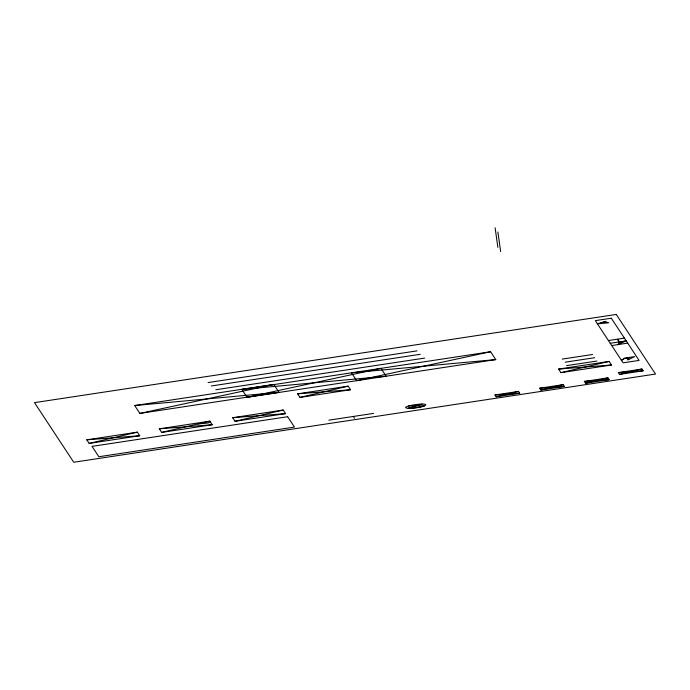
<?xml version="1.0" encoding="UTF-8"?>
<svg xmlns="http://www.w3.org/2000/svg" width="690" height="690" viewBox="0 0 690 690"><rect width="100%" height="100%" fill="white"/><g stroke="black" fill="none" stroke-linecap="round" stroke-linejoin="round"><path stroke-width="1.03" d="M628.883 358.947L627.667 359.921L634.766 356.609L627.538 357.687L628.883 358.947L625.839 358.162L628.978 357.601L624.83 358.136L621.448 360.335L624.726 358.265M210.347 421.875L208.302 422.97L197.814 423.971M604.535 321.644L605.829 321.411L599.205 323.714L608.796 322.782L604.535 321.644L597.437 323.852M626.218 340.86L617.628 344.655L619.784 342.309L617.645 339.325L618.982 342.481L626.218 340.86L610.227 343.284M422.142 404.055L408.195 408.273A10.333 1.561 -8 0 0 422.66 406.341A10.333 1.561 -8 0 0 423.013 404.064A10.333 1.561 -8 0 0 408.549 405.996A10.867 1.647 -8 0 0 408.92 408.29A10.867 1.647 -8 0 0 424.143 406.143M496.136 396.776L518.552 391.411L519.725 393.197L496.136 396.776L494.963 394.982L518.552 391.411M540.831 389.997L563.238 384.632L564.411 386.426L540.831 389.997L539.649 388.211L563.238 384.632M619.577 374.385L641.985 369.021L643.166 370.806L619.577 374.385L618.404 372.6L641.985 369.021M585.517 383.226L607.925 377.861L609.098 379.647L585.517 383.226L584.335 381.432L607.925 377.861M89.148 443.403L137.362 432.156L139.716 435.735L89.148 443.403L86.793 439.823L137.362 432.156M299.969 397.406L348.183 386.159L350.537 389.738L299.969 397.406L297.614 393.826L348.183 386.159M161.658 432.406L209.872 421.159L212.227 424.738L161.658 432.406L159.304 428.826L209.872 421.159M235.014 421.288L283.228 410.041L285.582 413.621L235.014 421.288L232.659 417.709L283.228 410.041M560.944 372.66L609.158 361.413L611.513 364.993L560.944 372.66L558.59 369.081L609.158 361.413M139.88 413.413L273.818 384.459L278.993 392.325L139.88 413.413L134.705 405.548L273.818 384.459M247.046 397.302L380.975 368.339L386.159 376.214L241.862 389.436L247.046 397.302L495.765 359.594L490.59 351.728L241.862 389.436M490.59 351.728L356.652 380.682L351.477 372.816L495.765 359.594M208.087 382.553L416.967 350.882M211.321 385.969L420.201 354.298M215.78 389.755L424.661 358.084M608.425 340.541L624.416 338.117M611.72 345.552L627.71 343.128M562.212 359.093L592.589 354.488M565.17 362.181L594.702 357.705M566.525 365.648L596.902 361.043M328.863 420.167L373.549 413.396M134.705 405.548L278.993 392.325M558.59 369.081L611.513 364.993M297.614 393.826L350.537 389.738M232.659 417.709L285.582 413.621M159.304 428.826L212.227 424.738M86.793 439.823L139.716 435.735M618.404 372.6L643.166 370.806M584.335 381.432L609.098 379.647M539.649 388.211L564.411 386.426M494.963 394.982L519.725 393.197M408.549 405.996L424.186 405.849M353.315 416.458L354.488 418.252M497.887 231.961L500.647 251.574M495.118 227.743L497.87 247.356M616.256 314.442L34.5 402.641L73.744 462.257L655.5 374.058L616.256 314.442M611.306 318.211L595.315 320.634L623.096 362.837L639.087 360.413L611.306 318.211M287.635 416.717L92.029 446.37L98.86 456.745L294.466 427.084L287.635 416.717"/></g></svg>
